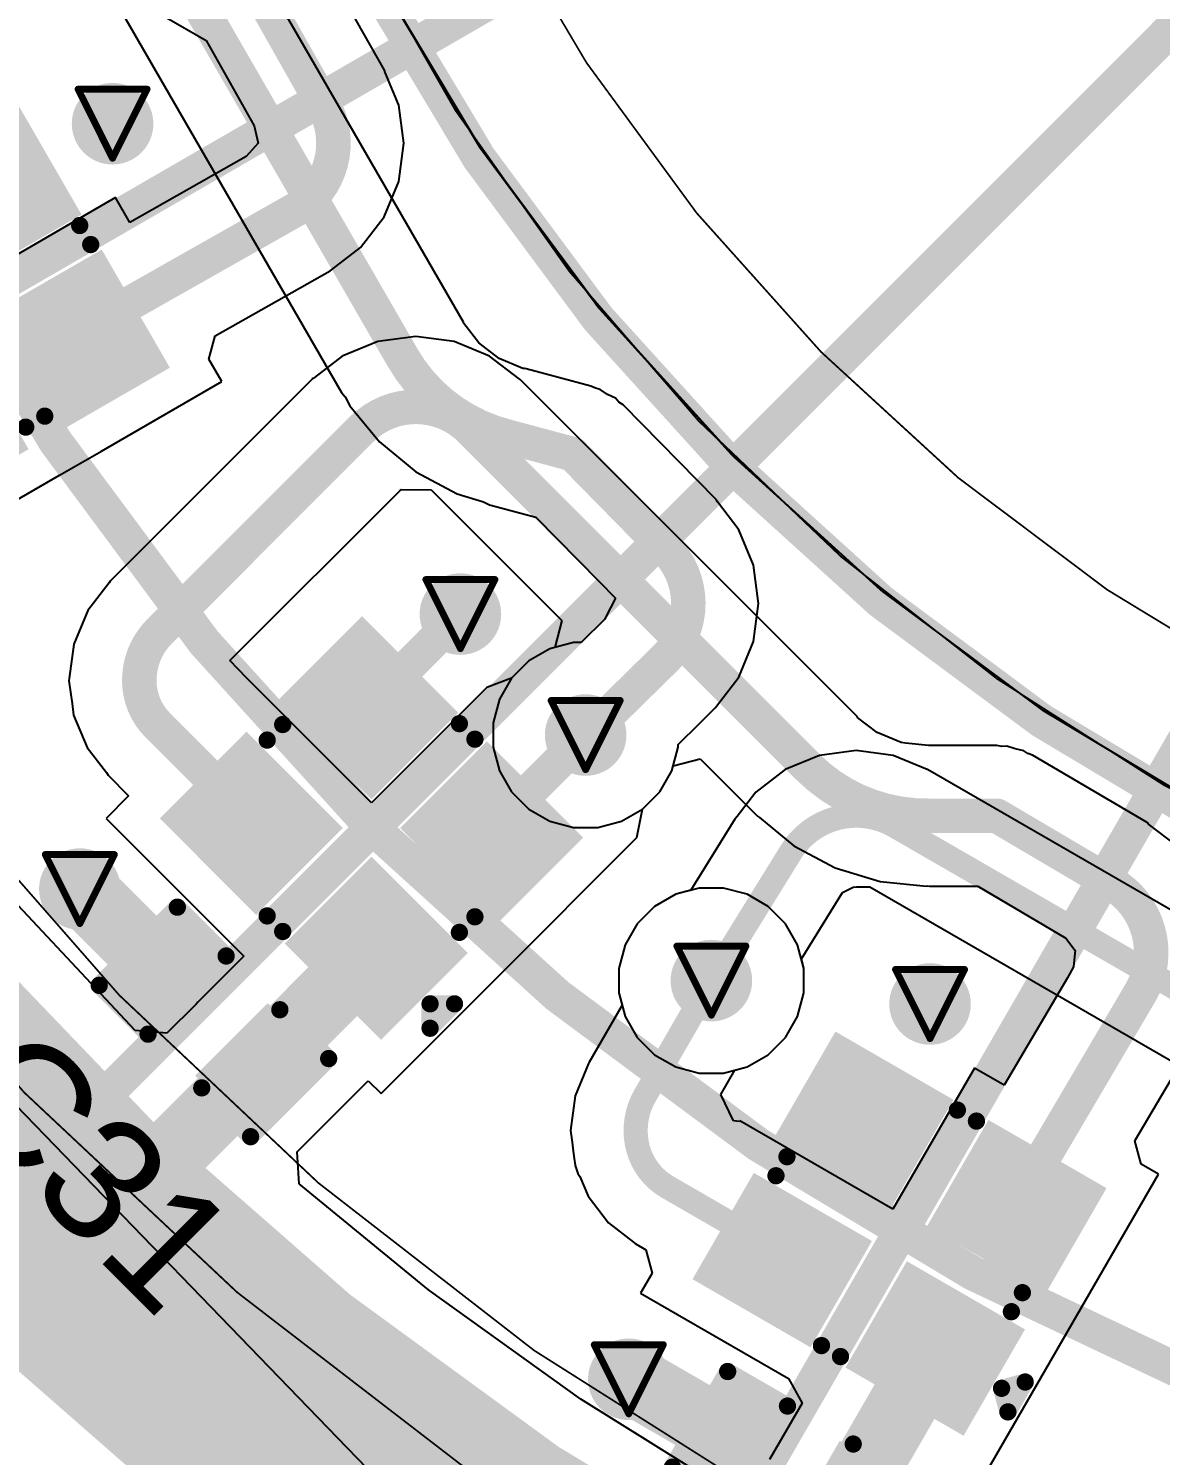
# Model space of a CAD drawing. Header units: inches. Extents: x -18 to 217, y -14 to 159.
# Drawn here: x 20.02 to 28.35, y 1.59 to 12.09 of the extents above; entities that cross this region are included whole.
import ezdxf

# ---------------------------------------------------------------- set-up
doc = ezdxf.new("R2010")
doc.units = ezdxf.units.IN
for name, color, linetype in [('Bottom Layer', 5, 'Continuous'), ('Dimension', 6, 'Continuous'), ('Drill Drawing', 1, 'Continuous'), ('Fabrication', 76, 'Continuous'), ('Mechanical 4', 56, 'Continuous'), ('Top Layer', 1, 'Continuous'), ('Top Overlay', 2, 'Continuous'), ('Top Paste', 8, 'Continuous'), ('Top Solder', 216, 'Continuous'), ('Via Holes', 16, 'Continuous')]:
    doc.layers.add(name, color=color, linetype=linetype)
doc.styles.add('Arial', font='', dxfattribs={"height": 0.2})
doc.styles.get('Arial').set_extended_font_data('Arial')

# ---------------------------------------------------------------- blocks, each defined once
blk = doc.blocks.new('SK6812_EC20_11')
at = {"layer": 'Top Layer'}
for points in [[(-1.04999917, 0.95000191), (-0.24999823, 0.95000191), (-0.24999823, 0.25000077), (-1.04999917, 0.25000077)], [(0.24999823, 0.95000191), (1.04999917, 0.95000191), (1.04999917, 0.25000077), (0.24999823, 0.25000077)], [(-1.04999917, -0.24999823), (-0.24999823, -0.24999823), (-0.24999823, -0.9499993699999999), (-1.04999917, -0.9499993699999999)], [(0.25000077, -0.24999823), (1.05000171, -0.24999823), (1.05000171, -0.9499993699999999), (0.25000077, -0.9499993699999999)]]:
    blk.add_hatch(color=1, dxfattribs=at).paths.add_polyline_path(points)
at = {"layer": 'Top Paste'}
for points in [[(-1.04999917, 0.95000191), (-0.24999823, 0.95000191), (-0.24999823, 0.25000077), (-1.04999917, 0.25000077)], [(0.24999823, 0.95000191), (1.04999917, 0.95000191), (1.04999917, 0.25000077), (0.24999823, 0.25000077)], [(-1.04999917, -0.24999823), (-0.24999823, -0.24999823), (-0.24999823, -0.9499993699999999), (-1.04999917, -0.9499993699999999)], [(0.25000077, -0.24999823), (1.05000171, -0.24999823), (1.05000171, -0.9499993699999999), (0.25000077, -0.9499993699999999)]]:
    blk.add_hatch(color=8, dxfattribs=at).paths.add_polyline_path(points)
at = {"layer": 'Top Solder'}
for points in [[(-1.15159917, 1.05160191), (-0.14839823, 1.05160191), (-0.14839823, 0.14840077), (-1.15159917, 0.14840077)], [(0.14839823, 1.05160191), (1.15159917, 1.05160191), (1.15159917, 0.14840077), (0.14839823, 0.14840077)], [(-1.15159917, -0.14839823), (-0.14839823, -0.14839823), (-0.14839823, -1.05159937), (-1.15159917, -1.05159937)], [(0.14840077, -0.14839823), (1.15160171, -0.14839823), (1.15160171, -1.05159937), (0.14840077, -1.05159937)]]:
    blk.add_hatch(color=216, dxfattribs=at).paths.add_polyline_path(points)
at = {"layer": 'Top Overlay', "const_width": 0.127}
for points in [[(-0.08560054, 1.00000308), (0.0762, 1.00000054)], [(-0.999998, -0.08560054), (-0.999998, 0.0762)], [(0.99999546, -0.08560054), (0.999998, 0.0762)], [(1.2192, -0.6096), (1.3462, -0.4826)], [(1.34620254, -0.7366), (1.3462, -0.4826)], [(1.34620254, -0.7366), (1.2192, -0.6096)], [(-0.08560054, -0.99999546), (0.0762, -0.999998)]]:
    blk.add_lwpolyline(points, dxfattribs=at)
at = {"layer": 'Top Overlay', "const_width": 0.0635}
for points in [[(-0.11735054, 1.00000308, 1), (-0.05385054, 1.00000308, 1)], [(0.04445, 1.00000054, 1), (0.10795, 1.00000054, 1)], [(-1.031748, 0.0762, 1), (-0.968248, 0.0762, 1)], [(0.968248, 0.0762, 1), (1.031748, 0.0762, 1)], [(-1.031748, -0.08560054, 1), (-0.968248, -0.08560054, 1)], [(0.9682454599999999, -0.08560054, 1), (1.03174546, -0.08560054, 1)], [(1.31445, -0.4826, 1), (1.37795, -0.4826, 1)], [(1.31445, -0.4826, 1), (1.37795, -0.4826, 1)], [(1.18745, -0.6096, 1), (1.25095, -0.6096, 1)], [(1.18745, -0.6096, 1), (1.25095, -0.6096, 1)], [(1.31445254, -0.7366, 1), (1.37795254, -0.7366, 1)], [(1.31445254, -0.7366, 1), (1.37795254, -0.7366, 1)], [(-0.11735054, -0.99999546, 1), (-0.05385054, -0.99999546, 1)], [(0.04445, -0.999998, 1), (0.10795, -0.999998, 1)]]:
    blk.add_lwpolyline(points, format="xyb", close=True, dxfattribs=at)
blk = doc.blocks.new('SK6812_EC20_12')
at = {"layer": 'Top Layer'}
for points in [[(-1.04999917, 0.95000191), (-0.24999823, 0.95000191), (-0.24999823, 0.25000077), (-1.04999917, 0.25000077)], [(0.25000077, 0.9500044499999999), (1.05000171, 0.9500044499999999), (1.05000171, 0.25000331), (0.25000077, 0.25000331)], [(-1.04999917, -0.24999823), (-0.24999823, -0.24999823), (-0.24999823, -0.9499993699999999), (-1.04999917, -0.9499993699999999)], [(0.25000077, -0.24999569), (1.05000171, -0.24999569), (1.05000171, -0.94999683), (0.25000077, -0.94999683)]]:
    blk.add_hatch(color=1, dxfattribs=at).paths.add_polyline_path(points)
at = {"layer": 'Top Paste'}
for points in [[(-1.04999917, 0.95000191), (-0.24999823, 0.95000191), (-0.24999823, 0.25000077), (-1.04999917, 0.25000077)], [(0.25000077, 0.9500044499999999), (1.05000171, 0.9500044499999999), (1.05000171, 0.25000331), (0.25000077, 0.25000331)], [(-1.04999917, -0.24999823), (-0.24999823, -0.24999823), (-0.24999823, -0.9499993699999999), (-1.04999917, -0.9499993699999999)], [(0.25000077, -0.24999569), (1.05000171, -0.24999569), (1.05000171, -0.94999683), (0.25000077, -0.94999683)]]:
    blk.add_hatch(color=8, dxfattribs=at).paths.add_polyline_path(points)
at = {"layer": 'Top Solder'}
for points in [[(-1.15159917, 1.05160191), (-0.14839823, 1.05160191), (-0.14839823, 0.14840077), (-1.15159917, 0.14840077)], [(0.14840077, 1.05160445), (1.15160171, 1.05160445), (1.15160171, 0.14840331), (0.14840077, 0.14840331)], [(-1.15159917, -0.14839823), (-0.14839823, -0.14839823), (-0.14839823, -1.05159937), (-1.15159917, -1.05159937)], [(0.14840077, -0.14839569), (1.15160171, -0.14839569), (1.15160171, -1.05159683), (0.14840077, -1.05159683)]]:
    blk.add_hatch(color=216, dxfattribs=at).paths.add_polyline_path(points)
at = {"layer": 'Top Overlay', "const_width": 0.127}
for points in [[(-0.08560308, 0.999998), (0.0762, 1.00000054)], [(-0.999998, -0.08560054), (-0.999998, 0.0762)], [(0.999998, -0.08560054), (0.999998, 0.0762)], [(1.21920254, -0.60959746), (1.34620254, -0.4826)], [(1.34620254, -0.73660254), (1.34620254, -0.4826)], [(1.34620254, -0.73660254), (1.21920254, -0.60959746)], [(-0.08560054, -0.999998), (0.0762, -0.999998)]]:
    blk.add_lwpolyline(points, dxfattribs=at)
at = {"layer": 'Top Overlay', "const_width": 0.0635}
for points in [[(-0.11735308, 0.999998, 1), (-0.05385308, 0.999998, 1)], [(0.04445, 1.00000054, 1), (0.10795, 1.00000054, 1)], [(-1.031748, 0.0762, 1), (-0.968248, 0.0762, 1)], [(0.968248, 0.0762, 1), (1.031748, 0.0762, 1)], [(-1.031748, -0.08560054, 1), (-0.968248, -0.08560054, 1)], [(0.968248, -0.08560054, 1), (1.031748, -0.08560054, 1)], [(1.31445254, -0.4826, 1), (1.37795254, -0.4826, 1)], [(1.31445254, -0.4826, 1), (1.37795254, -0.4826, 1)], [(1.18745254, -0.60959746, 1), (1.25095254, -0.60959746, 1)], [(1.18745254, -0.60959746, 1), (1.25095254, -0.60959746, 1)], [(1.31445254, -0.73660254, 1), (1.37795254, -0.73660254, 1)], [(1.31445254, -0.73660254, 1), (1.37795254, -0.73660254, 1)], [(-0.11735054, -0.999998, 1), (-0.05385054, -0.999998, 1)], [(0.04445, -0.999998, 1), (0.10795, -0.999998, 1)]]:
    blk.add_lwpolyline(points, format="xyb", close=True, dxfattribs=at)
blk = doc.blocks.new('SK6812_EC20_13')
at = {"layer": 'Top Layer'}
for points in [[(-1.04999917, 0.95000191), (-0.24999823, 0.95000191), (-0.24999823, 0.25000077), (-1.04999917, 0.25000077)], [(0.25000077, 0.9499993699999999), (1.05000171, 0.9499993699999999), (1.05000171, 0.24999823), (0.25000077, 0.24999823)], [(-1.04999917, -0.24999823), (-0.24999823, -0.24999823), (-0.24999823, -0.9499993699999999), (-1.04999917, -0.9499993699999999)], [(0.25000077, -0.24999823), (1.05000171, -0.24999823), (1.05000171, -0.9499993699999999), (0.25000077, -0.9499993699999999)]]:
    blk.add_hatch(color=1, dxfattribs=at).paths.add_polyline_path(points)
at = {"layer": 'Top Paste'}
for points in [[(-1.04999917, 0.95000191), (-0.24999823, 0.95000191), (-0.24999823, 0.25000077), (-1.04999917, 0.25000077)], [(0.25000077, 0.9499993699999999), (1.05000171, 0.9499993699999999), (1.05000171, 0.24999823), (0.25000077, 0.24999823)], [(-1.04999917, -0.24999823), (-0.24999823, -0.24999823), (-0.24999823, -0.9499993699999999), (-1.04999917, -0.9499993699999999)], [(0.25000077, -0.24999823), (1.05000171, -0.24999823), (1.05000171, -0.9499993699999999), (0.25000077, -0.9499993699999999)]]:
    blk.add_hatch(color=8, dxfattribs=at).paths.add_polyline_path(points)
at = {"layer": 'Top Solder'}
for points in [[(-1.15159917, 1.05160191), (-0.14839823, 1.05160191), (-0.14839823, 0.14840077), (-1.15159917, 0.14840077)], [(0.14840077, 1.05159937), (1.15160171, 1.05159937), (1.15160171, 0.14839823), (0.14840077, 0.14839823)], [(-1.15159917, -0.14839823), (-0.14839823, -0.14839823), (-0.14839823, -1.05159937), (-1.15159917, -1.05159937)], [(0.14840077, -0.14839823), (1.15160171, -0.14839823), (1.15160171, -1.05159937), (0.14840077, -1.05159937)]]:
    blk.add_hatch(color=216, dxfattribs=at).paths.add_polyline_path(points)
at = {"layer": 'Top Overlay', "const_width": 0.127}
for points in [[(-0.085598, 1.00000054), (0.0762, 1.00000054)], [(-0.999998, -0.08560054), (-0.999998, 0.0762)], [(0.999998, -0.08560054), (0.999998, 0.0762)], [(1.2192, -0.6096), (1.3462, -0.4826)], [(1.3462, -0.7365974599999999), (1.3462, -0.4826)], [(1.2192, -0.6096), (1.3462, -0.7365974599999999)], [(-0.08560054, -0.999998), (0.0762, -0.999998)]]:
    blk.add_lwpolyline(points, dxfattribs=at)
at = {"layer": 'Top Overlay', "const_width": 0.0635}
for points in [[(-0.117348, 1.00000054, 1), (-0.053848, 1.00000054, 1)], [(0.04445, 1.00000054, 1), (0.10795, 1.00000054, 1)], [(-1.031748, 0.0762, 1), (-0.968248, 0.0762, 1)], [(0.968248, 0.0762, 1), (1.031748, 0.0762, 1)], [(-1.031748, -0.08560054, 1), (-0.968248, -0.08560054, 1)], [(0.968248, -0.08560054, 1), (1.031748, -0.08560054, 1)], [(1.31445, -0.4826, 1), (1.37795, -0.4826, 1)], [(1.31445, -0.4826, 1), (1.37795, -0.4826, 1)], [(1.18745, -0.6096, 1), (1.25095, -0.6096, 1)], [(1.18745, -0.6096, 1), (1.25095, -0.6096, 1)], [(1.31445, -0.7365974599999999, 1), (1.37795, -0.7365974599999999, 1)], [(1.31445, -0.7365974599999999, 1), (1.37795, -0.7365974599999999, 1)], [(-0.11735054, -0.999998, 1), (-0.05385054, -0.999998, 1)], [(0.04445, -0.999998, 1), (0.10795, -0.999998, 1)]]:
    blk.add_lwpolyline(points, format="xyb", close=True, dxfattribs=at)
blk = doc.blocks.new('C___0402_24')
at = {"layer": 'Top Layer'}
for points in [[(-0.6985, -0.3175), (-0.6985, 0.3174999999999999), (-0.2413000000000001, 0.3175), (-0.2412999999999999, -0.3174999999999999)], [(0.2413000000000001, -0.3175), (0.2412999999999999, 0.3174999999999999), (0.6985, 0.3175), (0.6985, -0.3174999999999999)]]:
    blk.add_hatch(color=1, dxfattribs=at).paths.add_polyline_path(points)
at = {"layer": 'Top Paste'}
for points in [[(-0.6985, -0.3175), (-0.6985, 0.3174999999999999), (-0.2413000000000001, 0.3175), (-0.2412999999999999, -0.3174999999999999)], [(0.2413000000000001, -0.3175), (0.2412999999999999, 0.3174999999999999), (0.6985, 0.3175), (0.6985, -0.3174999999999999)]]:
    blk.add_hatch(color=8, dxfattribs=at).paths.add_polyline_path(points)
at = {"layer": 'Top Solder'}
for points in [[(-0.7584998799999999, -0.3774998800000001), (-0.7584998799999999, 0.3774998799999999), (-0.1813001200000001, 0.3774998800000001), (-0.1813001199999999, -0.3774998799999999)], [(0.1813001200000001, -0.3774998800000001), (0.1813001199999999, 0.3774998799999999), (0.7584998799999999, 0.3774998800000001), (0.7584998799999999, -0.3774998799999999)]]:
    blk.add_hatch(color=216, dxfattribs=at).paths.add_polyline_path(points)
at = {"layer": 'Top Overlay', "const_width": 0.127}
for points in [[(-0.7874, 0.4064), (-0.2794, 0.4064)], [(-0.7874, -0.4064), (-0.7874, 0.4064)], [(0.2794, 0.4064), (0.7874, 0.4064)], [(0.7874, -0.4064), (0.7874, 0.4064)], [(-0.7874, -0.4064), (-0.2794, -0.4064)], [(0.2794, -0.4064), (0.7874, -0.4064)]]:
    blk.add_lwpolyline(points, dxfattribs=at)
at = {"layer": 'Top Overlay', "const_width": 0.0635}
for points in [[(-0.8191499999999999, 0.4064, 1), (-0.7556499999999999, 0.4064, 1)], [(-0.8191499999999999, 0.4064, 1), (-0.7556499999999999, 0.4064, 1)], [(-0.31115, 0.4064, 1), (-0.24765, 0.4064, 1)], [(0.24765, 0.4064, 1), (0.31115, 0.4064, 1)], [(0.7556499999999999, 0.4064, 1), (0.8191499999999999, 0.4064, 1)], [(0.7556499999999999, 0.4064, 1), (0.8191499999999999, 0.4064, 1)], [(-0.8191499999999999, -0.4064, 1), (-0.7556499999999999, -0.4064, 1)], [(-0.8191499999999999, -0.4064, 1), (-0.7556499999999999, -0.4064, 1)], [(-0.31115, -0.4064, 1), (-0.24765, -0.4064, 1)], [(0.24765, -0.4064, 1), (0.31115, -0.4064, 1)], [(0.7556499999999999, -0.4064, 1), (0.8191499999999999, -0.4064, 1)], [(0.7556499999999999, -0.4064, 1), (0.8191499999999999, -0.4064, 1)]]:
    blk.add_lwpolyline(points, format="xyb", close=True, dxfattribs=at)
blk = doc.blocks.new('C___0402_25')
at = {"layer": 'Top Layer'}
for points in [[(-0.6985, -0.3175), (-0.6985, 0.3174999999999999), (-0.2413000000000001, 0.3175), (-0.2412999999999999, -0.3174999999999999)], [(0.2413000000000001, -0.3175), (0.2412999999999999, 0.3174999999999999), (0.6985, 0.3175), (0.6985, -0.3174999999999999)]]:
    blk.add_hatch(color=1, dxfattribs=at).paths.add_polyline_path(points)
at = {"layer": 'Top Paste'}
for points in [[(-0.6985, -0.3175), (-0.6985, 0.3174999999999999), (-0.2413000000000001, 0.3175), (-0.2412999999999999, -0.3174999999999999)], [(0.2413000000000001, -0.3175), (0.2412999999999999, 0.3174999999999999), (0.6985, 0.3175), (0.6985, -0.3174999999999999)]]:
    blk.add_hatch(color=8, dxfattribs=at).paths.add_polyline_path(points)
at = {"layer": 'Top Solder'}
for points in [[(-0.7584998799999999, -0.3774998800000001), (-0.7584998799999999, 0.3774998799999999), (-0.1813001200000001, 0.3774998800000001), (-0.1813001199999999, -0.3774998799999999)], [(0.1813001200000001, -0.3774998800000001), (0.1813001199999999, 0.3774998799999999), (0.7584998799999999, 0.3774998800000001), (0.7584998799999999, -0.3774998799999999)]]:
    blk.add_hatch(color=216, dxfattribs=at).paths.add_polyline_path(points)
at = {"layer": 'Top Overlay', "const_width": 0.127}
for points in [[(-0.7874, 0.4064), (-0.2794, 0.4064)], [(-0.7874, -0.4064), (-0.7874, 0.4064)], [(0.2794, 0.4064), (0.7874, 0.4064)], [(0.7874, -0.4064), (0.7874, 0.4064)], [(-0.7874, -0.4064), (-0.2794, -0.4064)], [(0.2794, -0.4064), (0.7874, -0.4064)]]:
    blk.add_lwpolyline(points, dxfattribs=at)
at = {"layer": 'Top Overlay', "const_width": 0.0635}
for points in [[(-0.8191499999999999, 0.4064, 1), (-0.7556499999999999, 0.4064, 1)], [(-0.8191499999999999, 0.4064, 1), (-0.7556499999999999, 0.4064, 1)], [(-0.31115, 0.4064, 1), (-0.24765, 0.4064, 1)], [(0.24765, 0.4064, 1), (0.31115, 0.4064, 1)], [(0.7556499999999999, 0.4064, 1), (0.8191499999999999, 0.4064, 1)], [(0.7556499999999999, 0.4064, 1), (0.8191499999999999, 0.4064, 1)], [(-0.8191499999999999, -0.4064, 1), (-0.7556499999999999, -0.4064, 1)], [(-0.8191499999999999, -0.4064, 1), (-0.7556499999999999, -0.4064, 1)], [(-0.31115, -0.4064, 1), (-0.24765, -0.4064, 1)], [(0.24765, -0.4064, 1), (0.31115, -0.4064, 1)], [(0.7556499999999999, -0.4064, 1), (0.8191499999999999, -0.4064, 1)], [(0.7556499999999999, -0.4064, 1), (0.8191499999999999, -0.4064, 1)]]:
    blk.add_lwpolyline(points, format="xyb", close=True, dxfattribs=at)

msp = doc.modelspace()

# ---------------------------------------------------------------- hatches: boundary and pattern name
at = {"layer": 'Bottom Layer'}
h = msp.add_hatch(color=5, dxfattribs=at)
edge = h.paths.add_edge_path()
edge.add_arc((20.641437, 11.38600466), 0.2999994, 0, 360)
h = msp.add_hatch(color=5, dxfattribs=at)
edge = h.paths.add_edge_path()
edge.add_arc((23.20058606, 7.779512), 0.2999994, 0, 360)
h = msp.add_hatch(color=5, dxfattribs=at)
edge = h.paths.add_edge_path()
edge.add_arc((24.12197868, 6.889704279999999), 0.2999994, 0, 360)
h = msp.add_hatch(color=5, dxfattribs=at)
edge = h.paths.add_edge_path()
edge.add_arc((20.40043672, 5.75691), 0.2999994, 0, 360)
h = msp.add_hatch(color=5, dxfattribs=at)
edge = h.paths.add_edge_path()
edge.add_arc((25.04712288, 5.08360426), 0.2999994, 0, 360)
h = msp.add_hatch(color=5, dxfattribs=at)
edge = h.paths.add_edge_path()
edge.add_arc((26.65577092, 4.911628479999999), 0.2999994, 0, 360)
h = msp.add_hatch(color=5, dxfattribs=at)
edge = h.paths.add_edge_path()
edge.add_arc((24.43929326, 2.15140032), 0.2999994, 0, 360)
at = {"layer": 'Top Layer'}
h = msp.add_hatch(color=1, dxfattribs=at)
edge = h.paths.add_edge_path()
edge.add_arc((20.641437, 11.38600466), 0.2999994, 0, 360)
h = msp.add_hatch(color=1, dxfattribs=at)
edge = h.paths.add_edge_path()
edge.add_arc((23.20058606, 7.779512), 0.2999994, 0, 360)
h = msp.add_hatch(color=1, dxfattribs=at)
edge = h.paths.add_edge_path()
edge.add_arc((24.12197868, 6.889704279999999), 0.2999994, 0, 360)
h = msp.add_hatch(color=1, dxfattribs=at)
edge = h.paths.add_edge_path()
edge.add_arc((20.40043672, 5.75691), 0.2999994, 0, 360)
h = msp.add_hatch(color=1, dxfattribs=at)
edge = h.paths.add_edge_path()
edge.add_arc((25.04712288, 5.08360426), 0.2999994, 0, 360)
h = msp.add_hatch(color=1, dxfattribs=at)
edge = h.paths.add_edge_path()
edge.add_arc((26.65577092, 4.911628479999999), 0.2999994, 0, 360)
h = msp.add_hatch(color=1, dxfattribs=at)
edge = h.paths.add_edge_path()
edge.add_arc((24.43929326, 2.15140032), 0.2999994, 0, 360)
at = {"layer": 'Via Holes'}
h = msp.add_hatch(color=7, dxfattribs=at)
edge = h.paths.add_edge_path()
edge.add_arc((20.641437, 11.38600466), 0.1499997, 0, 360)
h = msp.add_hatch(color=7, dxfattribs=at)
edge = h.paths.add_edge_path()
edge.add_arc((23.20058606, 7.779512), 0.1499997, 0, 360)
h = msp.add_hatch(color=7, dxfattribs=at)
edge = h.paths.add_edge_path()
edge.add_arc((24.12197868, 6.889704279999999), 0.1499997, 0, 360)
h = msp.add_hatch(color=7, dxfattribs=at)
edge = h.paths.add_edge_path()
edge.add_arc((20.40043672, 5.75691), 0.1499997, 0, 360)
h = msp.add_hatch(color=7, dxfattribs=at)
edge = h.paths.add_edge_path()
edge.add_arc((25.04712288, 5.08360426), 0.1499997, 0, 360)
h = msp.add_hatch(color=7, dxfattribs=at)
edge = h.paths.add_edge_path()
edge.add_arc((26.65577092, 4.911628479999999), 0.1499997, 0, 360)
h = msp.add_hatch(color=7, dxfattribs=at)
edge = h.paths.add_edge_path()
edge.add_arc((24.43929326, 2.15140032), 0.1499997, 0, 360)

# ---------------------------------------------------------------- linework, layer by layer
at = {"layer": 'Bottom Layer'}
for p, q in [((23.22296854, 9.92630984), (21.47025678, 12.96209244)), ((20.6292958, 12.3468765), (22.3258507, 9.408358119999999)), ((23.22640008, 9.91620064), (23.22296854, 9.92630984)), ((23.3352848, 9.77429846), (23.22640008, 9.91620064)), ((23.48556136, 9.658987539999998), (23.3352848, 9.77429846)), ((23.66055974, 9.58650102), (23.48556136, 9.658987539999998)), ((23.67247742, 9.58493384), (23.66055974, 9.58650102)), ((23.68319368, 9.58423026), (23.67247742, 9.58493384)), ((24.1612293, 9.4561406), (23.68319368, 9.58423026)), ((24.1940207, 9.43997096), (24.1612293, 9.4561406)), ((22.3258507, 9.408358119999999), (22.35200762, 9.3785309)), ((22.35200762, 9.3785309), (22.38784448, 9.3114876)), ((24.22981692, 9.432503359999998), (24.1940207, 9.43997096)), ((24.28384526, 9.39567336), (24.22981692, 9.432503359999998)), ((24.3424837, 9.366755459999998), (24.28384526, 9.39567336)), ((24.36659084, 9.33926758), (24.3424837, 9.366755459999998)), ((22.38784448, 9.3114876), (22.6062921, 9.04530576)), ((24.39680414, 9.31867072), (24.36659084, 9.33926758)), ((25.08114364, 8.6215093), (24.39680414, 9.31867072)), ((22.6062921, 9.04530576), (22.87247394, 8.826858139999999)), ((22.87247394, 8.826858139999999), (23.17615634, 8.66453436)), ((23.17615634, 8.66453436), (23.3706543, 8.6055327)), ((25.09115632, 8.60622104), (25.08114364, 8.6215093)), ((25.24919766, 8.400260059999999), (25.09115632, 8.60622104)), ((23.3706543, 8.6055327), (23.41507636, 8.58362774)), ((23.41507636, 8.58362774), (23.75656666, 8.492124239999999)), ((23.75656666, 8.492124239999999), (24.22036304, 8.01964106)), ((25.35759216, 8.138568939999999), (25.24919766, 8.400260059999999)), ((25.3945644, 7.85773892), (25.35759216, 8.138568939999999)), ((24.22036304, 8.01964106), (24.34188172, 7.895844)), ((24.34188172, 7.895844), (24.26909802, 7.7536421)), ((25.35759216, 7.576908899999999), (25.3945644, 7.85773892)), ((24.263096, 7.742636279999999), (24.08814334, 7.57070368)), ((24.26909802, 7.7536421), (24.263096, 7.742636279999999)), ((24.0323243, 7.57070368), (23.8591217, 7.524295339999999)), ((24.08814334, 7.57070368), (24.0323243, 7.57070368)), ((25.24919766, 7.315217779999999), (25.35759216, 7.576908899999999)), ((23.8591217, 7.524295339999999), (23.70383372, 7.434640959999999)), ((23.70383372, 7.434640959999999), (23.577042, 7.307849239999999)), ((23.577042, 7.307849239999999), (23.48738762, 7.152561259999999)), ((25.08544132, 7.101812059999999), (25.24919766, 7.315217779999999)), ((23.48738762, 7.152561259999999), (23.44097928, 6.97935866)), ((24.95936334, 6.974486939999999), (25.07840044, 7.091459019999999)), ((25.07840044, 7.091459019999999), (25.08000572, 7.09340466)), ((25.08000572, 7.09340466), (25.08170498, 7.09453496)), ((25.08170498, 7.09453496), (25.08497904, 7.0994397)), ((25.08428562, 7.100115339999999), (25.08544132, 7.101812059999999)), ((25.08497904, 7.0994397), (25.08428562, 7.100115339999999)), ((23.44097928, 6.97935866), (23.44097928, 6.8000499)), ((24.80297808, 6.820799159999999), (24.95936334, 6.974486939999999)), ((23.44097928, 6.8000499), (23.48738762, 6.6268473)), ((24.75656974, 6.6268473), (24.80297808, 6.8000499)), ((24.80297808, 6.8000499), (24.80297808, 6.820799159999999)), ((25.84276518, 6.74011098), (25.5906016, 6.635661099999999)), ((26.11336916, 6.775737019999999), (25.84276518, 6.74011098)), ((26.38397313999999, 6.74011098), (26.11336916, 6.775737019999999)), ((26.6346305, 6.636285939999999), (26.38397313999999, 6.74011098)), ((23.48738762, 6.6268473), (23.577042, 6.47155932)), ((24.66691536, 6.47155932), (24.75656974, 6.6268473)), ((25.5906016, 6.635661099999999), (25.37406152, 6.469507)), ((26.63696222, 6.63549346), (26.6346305, 6.636285939999999)), ((29.67273212, 4.88278424), (26.63696222, 6.63549346)), ((23.577042, 6.47155932), (23.70383372, 6.344767599999999)), ((24.54012364, 6.344767599999999), (24.66691536, 6.47155932)), ((25.37406152, 6.469507), (25.23705138, 6.29095008)), ((23.70383372, 6.344767599999999), (23.8591217, 6.255113219999999)), ((24.38483566, 6.255113219999999), (24.54012364, 6.344767599999999)), ((23.8591217, 6.255113219999999), (24.0323243, 6.208704879999999)), ((24.0323243, 6.208704879999999), (24.21163306, 6.208704879999999)), ((24.21163306, 6.208704879999999), (24.38483566, 6.255113219999999)), ((25.2185043, 6.27105934), (24.8947051, 5.747786319999999)), ((25.23705138, 6.29095008), (25.2185043, 6.27105934)), ((26.09102986, 5.77167502), (26.11362062, 5.77356478)), ((26.11362062, 5.77356478), (26.21327498, 5.77366638)), ((26.21327498, 5.77366638), (29.19362715999999, 4.052951)), ((24.7842659, 5.71819532), (24.62897792, 5.62854094)), ((24.8947051, 5.747786319999999), (24.7842659, 5.71819532)), ((25.70935421999999, 5.24329914), (26.01119004, 5.73107312)), ((26.01119004, 5.73107312), (26.09102986, 5.77167502)), ((24.62897792, 5.62854094), (24.5021862, 5.50174922)), ((24.5021862, 5.50174922), (24.41253182, 5.34646124)), ((24.41253182, 5.34646124), (24.36612348, 5.17325864)), ((24.36612348, 5.17325864), (24.36612348, 4.99394988)), ((25.72812228, 5.17325864), (25.70935421999999, 5.24329914)), ((25.72812228, 4.99394988), (25.72812228, 5.17325864)), ((24.36612348, 4.99394988), (24.41253182, 4.82074728)), ((25.68171394, 4.82074728), (25.72812228, 4.99394988)), ((24.41253182, 4.82074728), (24.5021862, 4.665459299999999)), ((25.59205956, 4.665459299999999), (25.68171394, 4.82074728)), ((24.5021862, 4.665459299999999), (24.62897792, 4.53866758)), ((25.46526784, 4.53866758), (25.59205956, 4.665459299999999)), ((24.62897792, 4.53866758), (24.7842659, 4.4490132)), ((25.30997986, 4.4490132), (25.46526784, 4.53866758)), ((24.7842659, 4.4490132), (24.9574685, 4.40260486)), ((25.13677726, 4.40260486), (25.30997986, 4.4490132)), ((24.9574685, 4.40260486), (25.13677726, 4.40260486))]:
    msp.add_line(p, q, dxfattribs=at)
for points, const_width in [([(21.02169786, 12.70311658), (22.77440962, 9.667333979999999)], 0.254), ([(23.54913502, 9.083929), (24.02717318, 8.9558368)], 0.254), ([(24.02717318, 8.9558368), (24.71151522, 8.25867538)], 0.254), ([(24.12795022, 6.88362352), (24.71535062, 7.46088424)], 0.254), ([(26.39740974, 6.22057684), (29.43317964, 4.46786762)], 0.1778), ([(25.04712288, 5.08360426), (25.62591522, 6.01895164)], 0.1778)]:
    msp.add_lwpolyline(points, dxfattribs=dict(at, const_width=const_width))
for points, const_width in [([(22.71090962, 9.667333979999999, 1), (22.83790962, 9.667333979999999, 1)], 0.127), ([(22.71090962, 9.66733144, 1), (22.83790962, 9.66733144, 1)], 0.127), ([(23.48563502, 9.083929, 1), (23.61263502, 9.083929, 1)], 0.127), ([(23.48563502, 9.083926459999999, 1), (23.61263502, 9.083926459999999, 1)], 0.127), ([(23.96367318, 8.9558368, 1), (24.09067318, 8.9558368, 1)], 0.127), ([(23.96367318, 8.9558368, 1), (24.09067318, 8.9558368, 1)], 0.127), ([(24.64801522, 8.25867538, 1), (24.77501522, 8.25867538, 1)], 0.127), ([(24.64801522, 8.25867538, 1), (24.77501522, 8.25867538, 1)], 0.127), ([(24.65185062, 7.46088424, 1), (24.77885062, 7.46088424, 1)], 0.127), ([(24.65195222, 7.460787719999999, 1), (24.77895222, 7.460787719999999, 1)], 0.127), ([(24.06445022, 6.88362352, 1), (24.19145022, 6.88362352, 1)], 0.127), ([(26.35295466, 6.22056922, 1), (26.44185466, 6.22056922, 1)], 0.0889), ([(26.35295974, 6.22057684, 1), (26.44185974, 6.22057684, 1)], 0.0889), ([(25.58134838, 6.01901514, 1), (25.67024838, 6.01901514, 1)], 0.0889), ([(25.58146522, 6.01895164, 1), (25.67036522, 6.01895164, 1)], 0.0889), ([(25.00267288, 5.08360426, 1), (25.09157288, 5.08360426, 1)], 0.0889)]:
    msp.add_lwpolyline(points, format="xyb", close=True, dxfattribs=dict(at, const_width=const_width))
for points, const_width in [([(23.54913502, 9.083926459999999, -0.2036222772454965), (22.77440962, 9.66733144)], 0.254), ([(24.71151522, 8.25867538, -0.4105589686091917), (24.71545222, 7.460787719999999)], 0.254), ([(25.62579838, 6.01901514, -0.4113535420624391), (26.39740466, 6.22056922)], 0.1778)]:
    msp.add_lwpolyline(points, format="xyb", dxfattribs=dict(at, const_width=const_width))
at = {"layer": 'Dimension', "const_width": 0.254}
for points in [[(58.31000022, 19.46699942, 1), (13.30999878, 19.46699942, 1)], [(54.56033537999999, 19.46692576, 1), (17.06033418, 19.46692576, 1)]]:
    msp.add_lwpolyline(points, format="xyb", close=True, dxfattribs=at)
for points in [[(22.33316336, -3.87619494), (47.83317586, 40.2910929)], [(16.6536624, 0.30733746), (52.71610741999999, 36.36978248)], [(11.51100568, 5.39999936), (60.30564265999999, 33.60929524)]]:
    msp.add_lwpolyline(points, dxfattribs=at)
at = {"layer": 'Drill Drawing', "const_width": 0.0508}
for points in [[(20.387437, 11.64000466), (20.895437, 11.64000466)], [(20.387437, 11.64000466), (20.641437, 11.13200466)], [(20.641437, 11.13200466), (20.895437, 11.64000466)], [(22.94658606, 8.033512), (23.45458606, 8.033512)], [(22.94658606, 8.033512), (23.20058606, 7.525511999999999)], [(23.20058606, 7.525511999999999), (23.45458606, 8.033512)], [(23.86797868, 7.14370428), (24.37597868, 7.14370428)], [(23.86797868, 7.14370428), (24.12197868, 6.63570428)], [(24.12197868, 6.63570428), (24.37597868, 7.14370428)], [(20.14643672, 6.01091), (20.65443672, 6.01091)], [(20.14643672, 6.01091), (20.40043672, 5.50291)], [(20.40043672, 5.50291), (20.65443672, 6.01091)], [(24.79312288, 5.337604259999999), (25.30112288, 5.337604259999999)], [(24.79312288, 5.337604259999999), (25.04712288, 4.82960426)], [(25.04712288, 4.82960426), (25.30112288, 5.337604259999999)], [(26.40177092, 5.16562848), (26.90977092, 5.16562848)], [(26.40177092, 5.16562848), (26.65577092, 4.65762848)], [(26.65577092, 4.65762848), (26.90977092, 5.16562848)], [(24.18529326, 2.40540032), (24.69329326, 2.40540032)], [(24.18529326, 2.40540032), (24.43929326, 1.89740032)], [(24.43929326, 1.89740032), (24.69329326, 2.40540032)]]:
    msp.add_lwpolyline(points, dxfattribs=at)
at = {"layer": 'Drill Drawing', "const_width": 0.0254}
for points in [[(20.374737, 11.64000466, 1), (20.400137, 11.64000466, 1)], [(20.374737, 11.64000466, 1), (20.400137, 11.64000466, 1)], [(20.882737, 11.64000466, 1), (20.908137, 11.64000466, 1)], [(20.882737, 11.64000466, 1), (20.908137, 11.64000466, 1)], [(20.628737, 11.13200466, 1), (20.654137, 11.13200466, 1)], [(20.628737, 11.13200466, 1), (20.654137, 11.13200466, 1)], [(22.93388606, 8.033512, 1), (22.95928606, 8.033512, 1)], [(22.93388606, 8.033512, 1), (22.95928606, 8.033512, 1)], [(23.44188606, 8.033512, 1), (23.46728606, 8.033512, 1)], [(23.44188606, 8.033512, 1), (23.46728606, 8.033512, 1)], [(23.18788606, 7.525511999999999, 1), (23.21328606, 7.525511999999999, 1)], [(23.18788606, 7.525511999999999, 1), (23.21328606, 7.525511999999999, 1)], [(23.85527868, 7.14370428, 1), (23.88067868, 7.14370428, 1)], [(23.85527868, 7.14370428, 1), (23.88067868, 7.14370428, 1)], [(24.36327868, 7.14370428, 1), (24.38867868, 7.14370428, 1)], [(24.36327868, 7.14370428, 1), (24.38867868, 7.14370428, 1)], [(24.10927868, 6.63570428, 1), (24.13467868, 6.63570428, 1)], [(24.10927868, 6.63570428, 1), (24.13467868, 6.63570428, 1)], [(20.13373672, 6.01091, 1), (20.15913672, 6.01091, 1)], [(20.13373672, 6.01091, 1), (20.15913672, 6.01091, 1)], [(20.64173672, 6.01091, 1), (20.66713672, 6.01091, 1)], [(20.64173672, 6.01091, 1), (20.66713672, 6.01091, 1)], [(20.38773672, 5.50291, 1), (20.41313672, 5.50291, 1)], [(20.38773672, 5.50291, 1), (20.41313672, 5.50291, 1)], [(24.78042288, 5.337604259999999, 1), (24.80582288, 5.337604259999999, 1)], [(24.78042288, 5.337604259999999, 1), (24.80582288, 5.337604259999999, 1)], [(25.28842288, 5.337604259999999, 1), (25.31382288, 5.337604259999999, 1)], [(25.28842288, 5.337604259999999, 1), (25.31382288, 5.337604259999999, 1)], [(26.38907092, 5.16562848, 1), (26.41447092, 5.16562848, 1)], [(26.38907092, 5.16562848, 1), (26.41447092, 5.16562848, 1)], [(26.89707092, 5.16562848, 1), (26.92247092, 5.16562848, 1)], [(26.89707092, 5.16562848, 1), (26.92247092, 5.16562848, 1)], [(25.03442288, 4.82960426, 1), (25.05982288, 4.82960426, 1)], [(25.03442288, 4.82960426, 1), (25.05982288, 4.82960426, 1)], [(26.64307092, 4.65762848, 1), (26.66847092, 4.65762848, 1)], [(26.64307092, 4.65762848, 1), (26.66847092, 4.65762848, 1)], [(24.17259326, 2.40540032, 1), (24.19799326, 2.40540032, 1)], [(24.17259326, 2.40540032, 1), (24.19799326, 2.40540032, 1)], [(24.68059326, 2.40540032, 1), (24.70599326, 2.40540032, 1)], [(24.68059326, 2.40540032, 1), (24.70599326, 2.40540032, 1)], [(24.42659326, 1.89740032, 1), (24.45199326, 1.89740032, 1)], [(24.42659326, 1.89740032, 1), (24.45199326, 1.89740032, 1)]]:
    msp.add_lwpolyline(points, format="xyb", close=True, dxfattribs=at)
at = {"layer": 'Fabrication', "const_width": 0.0127}
for points in [[(53.19354867999999, 31.33267292, -1.167099627659095), (15.6750893, 13.58702642)], [(53.19354867999999, 31.33267292, -1.167099627659095), (15.6750893, 13.58702642)], [(53.19354867999999, 31.33267292, -1.167099627659095), (15.6750893, 13.58702642)], [(53.19354867999999, 31.33267292, -1.167099627659095), (15.6750893, 13.58702642)], [(54.51114574, 31.13829434, -1.205705075990638), (14.17744688, 15.54997652)], [(54.51114574, 31.13829434, -1.205705075990638), (14.17744688, 15.54997652)], [(46.06760662, 30.49484122, -1.25098555056393), (21.84603454, 14.07376662)], [(46.06760662, 30.49484122, -1.25098555056393), (21.84603454, 14.07376662)], [(46.06760662, 30.49484122, -1.25098555056393), (21.84603454, 14.07376662)], [(46.06760662, 30.49484122, -1.25098555056393), (21.84603454, 14.07376662)], [(44.83044628, 30.25690164, -1.342702750343207), (22.3943037, 15.54997652)]]:
    msp.add_lwpolyline(points, format="xyb", dxfattribs=at)
at = {"layer": 'Mechanical 4', "const_width": 0.0127}
for points in [[(50.81100582, 19.54995328, 1), (20.81100486, 19.54995328, 1)], [(50.81100582, 19.54995328, 1), (20.81100486, 19.54995328, 1)], [(50.81100582, 19.54995328, 1), (20.81100486, 19.54995328, 1)], [(50.81100582, 19.54995328, 1), (20.81100486, 19.54995328, 1)], [(50.8248031, 19.53848518, 1), (20.82480214, 19.53848518, 1)], [(50.8248031, 19.53848518, 1), (20.82480214, 19.53848518, 1)], [(50.8248031, 19.53848518, 1), (20.82480214, 19.53848518, 1)], [(50.8248031, 19.53848518, 1), (20.82480214, 19.53848518, 1)]]:
    msp.add_lwpolyline(points, format="xyb", close=True, dxfattribs=at)
at = {"layer": 'Top Layer'}
for p, q in [((22.64180638, 11.7809899), (22.16121552, 12.63151906)), ((21.0227037, 12.1756043), (21.3288753, 11.99883554)), ((21.3288753, 11.99883554), (21.68352026, 11.37120154)), ((22.64751884, 11.76363662), (22.64180638, 11.7809899)), ((22.7468684, 11.52378442), (22.64751884, 11.76363662)), ((22.78384064, 11.2429544), (22.7468684, 11.52378442)), ((21.68352026, 11.37120154), (21.71361164, 11.2423575)), ((21.71361164, 11.2423575), (21.6243662, 11.14390202)), ((22.7468684, 10.96212438), (22.78384064, 11.2429544)), ((21.6243662, 11.14390202), (20.76900596, 10.65994058)), ((22.6384739, 10.70043326), (22.7468684, 10.96212438)), ((20.66372804, 10.84228464), (19.6244972, 10.24228584)), ((20.76900596, 10.65994058), (20.66372804, 10.84228464)), ((22.46604092, 10.47571438), (22.6384739, 10.70043326)), ((22.25264282, 10.31197074), (22.46604092, 10.47571438)), ((21.39687872, 9.824971459999999), (22.24314322, 10.30378686)), ((22.24314322, 10.30378686), (22.25264282, 10.31197074)), ((21.35011478, 9.65343002), (21.39687872, 9.824971459999999)), ((22.5929317, 9.78445592), (22.33149966, 9.67616556)), ((22.87348232, 9.821390059999999), (22.5929317, 9.78445592)), ((23.15403294, 9.78445592), (22.87348232, 9.821390059999999)), ((23.41546498, 9.67616556), (23.15403294, 9.78445592)), ((22.33149966, 9.67616556), (22.12809646, 9.52008764)), ((23.63378814, 9.50863986), (23.41546498, 9.67616556)), ((21.44472724, 9.4895543), (21.35011478, 9.65343002)), ((20.55947628, 8.978455499999999), (21.44472724, 9.4895543)), ((22.11065428, 9.50828172), (21.98966138, 9.38728628)), ((22.11102258, 9.508845599999999), (22.11065428, 9.50828172)), ((22.11592732, 9.51211966), (22.11102258, 9.508845599999999)), ((22.11602384, 9.5120206), (22.11592732, 9.51211966)), ((22.12809646, 9.52008764), (22.11602384, 9.5120206)), ((23.64100174, 9.50381894), (23.63378814, 9.50863986)), ((26.11969884, 7.025119299999999), (23.64100174, 9.50381894)), ((21.98966138, 9.38728628), (20.62423866, 8.02184832)), ((20.4054964, 8.88955042), (20.55947628, 8.978455499999999)), ((15.42599912, 8.817800499999999), (23.93499912, 0.0294005)), ((20.25151398, 8.80065296), (20.4054964, 8.88955042)), ((19.13936736, 8.158553659999999), (20.25151398, 8.80065296)), ((21.50514114, 7.43776262), (22.75647976, 8.68911648)), ((22.75647976, 8.68911648), (22.76725952, 8.69494578)), ((22.76725952, 8.69494578), (22.98590018, 8.69392978)), ((22.98590018, 8.69392978), (23.94772198, 7.732107979999999)), ((20.61551884, 8.00950138), (20.45877798, 7.805234579999999)), ((20.6227553, 8.020359879999999), (20.61551884, 8.00950138)), ((20.6237967, 8.02140382), (20.6227553, 8.020359879999999)), ((20.62405832, 8.021579079999999), (20.6237967, 8.02140382)), ((20.62423866, 8.02184832), (20.62405832, 8.021579079999999)), ((20.45877798, 7.805234579999999), (20.35609594, 7.557340739999999)), ((23.94772198, 7.732107979999999), (23.89458264, 7.53379748)), ((20.35609594, 7.557340739999999), (20.32300482, 7.305977259999999)), ((23.8591217, 7.524295339999999), (23.70383372, 7.434640959999999)), ((23.89458264, 7.53379748), (23.8591217, 7.524295339999999)), ((21.62710178, 7.31047814), (21.50514114, 7.43776262)), ((23.70383372, 7.434640959999999), (23.5776389, 7.308446139999999)), ((20.32300482, 7.305977259999999), (20.31991618, 7.29045278)), ((20.31991618, 7.29045278), (20.32008636, 7.28957648)), ((20.32008636, 7.28957648), (20.34379472, 7.12159358)), ((22.54633794, 6.39123944), (21.62710178, 7.31047814)), ((23.57702168, 7.307841619999999), (23.39486558, 7.23976962)), ((23.5776389, 7.308446139999999), (23.57702168, 7.307841619999999)), ((23.39486812, 7.23976962), (22.54633794, 6.39123944)), ((23.39486558, 7.23976962), (23.39486812, 7.23976962)), ((20.34379472, 7.12159358), (20.3549885, 7.03656454)), ((20.3549885, 7.03656454), (20.45333476, 6.799138039999999)), ((26.11970646, 7.025114219999999), (26.11969884, 7.025119299999999)), ((26.12563228, 7.016241999999999), (26.11970646, 7.025114219999999)), ((26.267537, 6.90735474), (26.12563228, 7.016241999999999)), ((26.44253792, 6.834868219999999), (26.267537, 6.90735474)), ((26.47492292, 6.830603559999999), (26.44253792, 6.834868219999999)), ((26.64343921999999, 6.811952339999999), (26.47492292, 6.830603559999999)), ((20.45333476, 6.799138039999999), (20.59601418, 6.6131948)), ((26.65278388, 6.81380908), (26.64343921999999, 6.811952339999999)), ((26.65279658, 6.81380654), (26.65278388, 6.81380908)), ((26.81968982, 6.813803999999999), (26.65279658, 6.81380654)), ((27.1476851, 6.813803999999999), (26.81968982, 6.813803999999999)), ((27.18354482, 6.806671679999999), (27.1476851, 6.813803999999999)), ((27.22005224, 6.808724), (27.18354482, 6.806671679999999)), ((27.28176916, 6.787134), (27.22005224, 6.808724)), ((27.34589653999999, 6.77437812), (27.28176916, 6.787134)), ((27.3762978, 6.754063199999999), (27.34589653999999, 6.77437812)), ((27.41081132, 6.74199058), (27.3762978, 6.754063199999999)), ((28.2522803, 6.24570506), (27.41081132, 6.74199058)), ((20.59601418, 6.6131948), (20.6087726, 6.59410162)), ((24.66691536, 6.47155932), (24.75656974, 6.6268473)), ((24.75656974, 6.6268473), (24.76607188, 6.66230824)), ((24.76607188, 6.66230824), (24.96438238, 6.71544504)), ((24.96438238, 6.71544504), (25.38721364, 6.29261378)), ((20.6087726, 6.59410162), (20.75974766, 6.44312656)), ((20.75974766, 6.44312656), (20.59330908, 6.276687979999999)), ((24.54012618, 6.34477014), (24.66691536, 6.47155932)), ((24.4993668, 6.1352684), (24.54012618, 6.34477014)), ((20.59330908, 6.276687979999999), (21.60698752, 5.26300954)), ((25.38721364, 6.29261378), (25.39984506, 6.28417336)), ((25.39984506, 6.28417336), (25.65445212, 6.07522534)), ((28.26412686, 6.23512088), (28.2522803, 6.24570506)), ((28.47644546, 6.072205279999999), (28.26412686, 6.23512088)), ((23.46557664, 5.101480779999999), (24.4993668, 6.13527094)), ((24.4993668, 6.13527094), (24.4993668, 6.1352684)), ((25.65445212, 6.07522534), (25.95813452, 5.91290156)), ((25.95813452, 5.91290156), (26.28765126, 5.81294494)), ((26.28765126, 5.81294494), (26.63033536, 5.779193419999999)), ((26.63033536, 5.779193419999999), (26.64100336, 5.78024498)), ((26.64100336, 5.78024498), (26.65278642, 5.77790056)), ((26.65278642, 5.77790056), (27.0063214, 5.77790056)), ((27.0063214, 5.77790056), (27.65572066, 5.3948965)), ((24.7842659, 5.71819532), (24.62897792, 5.62854094)), ((24.9574685, 5.76460366), (24.7842659, 5.71819532)), ((25.13677726, 5.76460366), (24.9574685, 5.76460366)), ((25.30997986, 5.71819532), (25.13677726, 5.76460366)), ((25.46526784, 5.62854094), (25.30997986, 5.71819532)), ((20.80815244, 4.715621759999999), (19.94580212, 5.63634128)), ((24.62897792, 5.62854094), (24.5021862, 5.50174922)), ((25.59205956, 5.50174922), (25.46526784, 5.62854094)), ((24.5021862, 5.50174922), (24.41253182, 5.34646124)), ((25.68171394, 5.34646124), (25.59205956, 5.50174922)), ((27.65572066, 5.3948965), (27.72309924, 5.30510242)), ((21.60698752, 5.26300954), (21.26956884, 4.9255934)), ((24.41253182, 5.34646124), (24.36612348, 5.17325864)), ((25.72812228, 5.17325864), (25.68171394, 5.34646124)), ((27.7219664, 5.28640294), (27.71137714, 5.18446766)), ((27.72309924, 5.30510242), (27.7219664, 5.28640294)), ((24.36612348, 5.17325864), (24.36612348, 4.99394988)), ((25.72812228, 4.99394988), (25.72812228, 5.17325864)), ((27.71137714, 5.18446766), (27.66737672, 5.10430272)), ((22.617049, 4.25295314), (23.46557664, 5.101480779999999)), ((27.66737672, 5.10430272), (27.20198522, 4.31419762)), ((24.36612348, 4.99394988), (24.39021792, 4.9040288)), ((25.68171394, 4.82074728), (25.72812228, 4.99394988)), ((21.25532452, 4.91134654), (21.03989188, 4.695911359999999)), ((21.2695282, 4.92555276), (21.25532452, 4.91134654)), ((21.2695536, 4.925568), (21.2695282, 4.92555276)), ((21.26956884, 4.9255934), (21.2695536, 4.925568)), ((24.39021792, 4.9040288), (24.1445923, 4.4786042)), ((25.59205956, 4.665459299999999), (25.68171394, 4.82074728)), ((28.16322535999999, 3.90503156), (28.65321168, 4.736896799999999)), ((21.03989188, 4.695911359999999), (20.80815244, 4.715621759999999)), ((25.46526784, 4.53866758), (25.59205956, 4.665459299999999)), ((25.30997986, 4.4490132), (25.46526784, 4.53866758)), ((24.14270762, 4.473054299999999), (24.04504716, 4.237278799999999)), ((24.1445923, 4.4786042), (24.14270762, 4.473054299999999)), ((25.11644964, 4.245488079999999), (25.22004608, 4.42491622)), ((25.22004608, 4.42491622), (25.30997986, 4.4490132)), ((26.98312358, 4.44055754), (26.38312478, 3.401329239999999)), ((27.20198522, 4.31419762), (26.98312358, 4.44055754)), ((22.18522868, 4.01001484), (22.52260926, 4.34739288)), ((22.52260926, 4.34739288), (22.617049, 4.25295314)), ((24.04504716, 4.237278799999999), (24.01133374, 3.98120362)), ((25.21059982, 4.05295608), (25.11644964, 4.245488079999999)), ((22.00028874, 3.82506982), (22.17098436, 3.99576798)), ((22.17098436, 3.99576798), (22.1709996, 3.99579338)), ((22.1709996, 3.99579338), (22.171025, 3.99580862)), ((22.171025, 3.99580862), (22.18522868, 4.01001484)), ((25.25470692, 4.04684992), (25.21059982, 4.05295608)), ((25.25729264, 4.05132794), (25.25470692, 4.04684992)), ((26.38312478, 3.401329239999999), (25.25729264, 4.05132794)), ((24.01133374, 3.98120362), (24.022685, 3.8949884)), ((24.022685, 3.8949884), (24.02860574, 3.84999484)), ((28.20849324, 3.7330888), (28.16322535999999, 3.90503156)), ((22.01492676, 3.58826054), (22.00028874, 3.82506982)), ((24.02860574, 3.84999484), (24.02822728, 3.84810508)), ((24.02822728, 3.84810508), (24.03850412, 3.77482608)), ((24.03850412, 3.77482608), (24.04504462, 3.72512844)), ((24.04504462, 3.72512844), (24.04568978, 3.72356634)), ((24.04568978, 3.72356634), (24.0645823, 3.66511332)), ((28.33585392, 3.65955834), (28.20849324, 3.7330888)), ((22.96498582, 2.80856944), (22.01492676, 3.58826054)), ((24.0645823, 3.66511332), (24.0646966, 3.66475518)), ((24.0646966, 3.66475518), (24.07984262, 3.64209076)), ((24.07984262, 3.64209076), (24.13990092, 3.49710502)), ((27.73585512, 2.6203275), (28.33585392, 3.65955834)), ((24.13990092, 3.49710502), (24.29023844, 3.301179579999999)), ((24.29023844, 3.301179579999999), (24.4730778, 3.16088268)), ((24.4730778, 3.16088268), (24.4856889, 3.14982352)), ((24.4856889, 3.14982352), (24.56514772, 3.10394858)), ((24.56514772, 3.10394858), (24.61116744, 2.93220394)), ((24.61116744, 2.93220394), (24.52629334, 2.7851989)), ((24.0874042, 2.00425558), (22.96498582, 2.80856944)), ((24.52629334, 2.7851989), (25.61380958, 2.15732106)), ((27.00485582, 1.35419846), (27.73585512, 2.6203275)), ((25.61380958, 2.15732106), (25.71438342, 1.9759168)), ((25.1455428, 1.34626096), (24.0874042, 2.00425558)), ((25.71438342, 1.9759168), (25.47492492, 1.56116528))]:
    msp.add_line(p, q, dxfattribs=at)
for points, const_width in [([(21.71027408, 12.37671388), (22.19086494, 11.52618472)], 0.254), ([(20.42249408, 9.86877376), (21.98808404, 10.75458352)], 0.254), ([(20.99048888, 7.655603179999999), (22.47736932, 9.14249886)], 0.254), ([(23.27475406, 9.13757126), (25.75346132, 6.65886146)], 0.254), ([(22.51098114, 7.089863899999999), (23.2005759, 7.779453579999999)], 0.254), ([(20.98944748, 7.654559239999999), (20.99048888, 7.655603179999999)], 0.254), ([(20.97502028, 6.960349299999999), (21.66460488, 6.270762159999999)], 0.254), ([(23.43237122, 6.200053639999999), (24.12196344, 6.889638239999999)], 0.254), ([(26.65278642, 6.29585228), (27.1476851, 6.29585228)], 0.254), ([(27.1476851, 6.29585228), (27.98915408, 5.799566759999999)], 0.254), ([(20.44575794, 5.72097154), (20.98311018, 5.183639619999999)], 0.508), ([(21.72737844, 4.467783799999999), (22.58169474, 5.32209756)], 0.508), ([(24.55950638, 4.23904664), (25.04712288, 5.08360426)], 0.1778), ([(27.43124562, 3.68287554), (28.20692606, 4.99976902)], 0.254), ([(28.207843, 5.00135652), (28.20861516, 5.00273828)], 0.254), ([(20.4545819, 3.19497964), (21.71317476, 4.45357758)], 0.508), ([(21.71317476, 4.45357758), (21.72737844, 4.467783799999999)], 0.508), ([(27.3021806, 3.46375736), (27.43124562, 3.68287554)], 0.254), ([(24.72523884, 3.56474268), (25.56981678, 3.0771338)], 0.1778), ([(26.08989702, 1.33144514), (26.6939903, 2.37776258)], 0.508), ([(24.49237418, 2.12841586), (25.15048818, 1.74846996)], 0.508)]:
    msp.add_lwpolyline(points, dxfattribs=dict(at, const_width=const_width))
for points, const_width in [([(22.19086494, 11.52618726, -0.4105589686091919), (21.9881577, 10.75446668)], 0.254), ([(22.47727534, 9.142592839999999, -0.4113535420624389), (23.2747566, 9.13757126)], 0.254), ([(20.25794018, 3.29050904, -0.06444939463347), (16.63081256, 7.786212519999999)], 2.032), ([(20.8378679, 7.29045278, -0.2007135270102288), (20.9894424, 7.65456432)], 0.254), ([(20.97501774, 6.960349299999999, -0.1984661258569603), (20.8378679, 7.29045278)], 0.254), ([(26.65278388, 6.29585482, -0.2036222772454963), (25.75345878, 6.65886654)], 0.254), ([(27.98915408, 5.799566759999999, -0.4093815859905123), (28.2086177, 5.00273828)], 0.254), ([(28.20784046, 5.00135652, -0.0025749652357158), (28.20692606, 4.99976902)], 0.254), ([(25.0653423, -0.2186813, -0.0664244027910877), (20.25794018, 3.29050904)], 2.032), ([(24.50733478, 3.8481, -0.2007135270102287), (24.55950638, 4.23903394)], 0.1778), ([(24.72524646, 3.56474522, -0.1984661258569602), (24.50733478, 3.84810508)], 0.1778)]:
    msp.add_lwpolyline(points, format="xyb", dxfattribs=dict(at, const_width=const_width))
for points, const_width in [([(22.12736494, 11.52618726, 1), (22.25436494, 11.52618726, 1)], 0.127), ([(22.12736494, 11.52618472, 1), (22.25436494, 11.52618472, 1)], 0.127), ([(21.92458404, 10.75458352, 1), (22.05158404, 10.75458352, 1)], 0.127), ([(21.9246577, 10.75446668, 1), (22.0516577, 10.75446668, 1)], 0.127), ([(20.35899408, 9.86877376, 1), (20.48599408, 9.86877376, 1)], 0.127), ([(22.41377534, 9.142592839999999, 1), (22.54077534, 9.142592839999999, 1)], 0.127), ([(22.41386932, 9.14249886, 1), (22.54086932, 9.14249886, 1)], 0.127), ([(23.21125406, 9.13757126, 1), (23.33825406, 9.13757126, 1)], 0.127), ([(23.2112566, 9.13757126, 1), (23.3382566, 9.13757126, 1)], 0.127), ([(23.1370759, 7.779453579999999, 1), (23.2640759, 7.779453579999999, 1)], 0.127), ([(20.9259424, 7.65456432, 1), (21.0529424, 7.65456432, 1)], 0.127), ([(20.92594748, 7.654559239999999, 1), (21.05294748, 7.654559239999999, 1)], 0.127), ([(20.92698888, 7.655603179999999, 1), (21.05398888, 7.655603179999999, 1)], 0.127), ([(20.92698888, 7.655603179999999, 1), (21.05398888, 7.655603179999999, 1)], 0.127), ([(20.7743679, 7.29045278, 1), (20.9013679, 7.29045278, 1)], 0.127), ([(20.7743679, 7.29045278, 1), (20.9013679, 7.29045278, 1)], 0.127), ([(22.44748114, 7.089863899999999, 1), (22.57448114, 7.089863899999999, 1)], 0.127), ([(20.91151774, 6.960349299999999, 1), (21.03851774, 6.960349299999999, 1)], 0.127), ([(20.91152028, 6.960349299999999, 1), (21.03852028, 6.960349299999999, 1)], 0.127), ([(24.05846344, 6.889638239999999, 1), (24.18546344, 6.889638239999999, 1)], 0.127), ([(25.68995878, 6.65886654, 1), (25.81695878, 6.65886654, 1)], 0.127), ([(25.68996132, 6.65886146, 1), (25.81696132, 6.65886146, 1)], 0.127), ([(26.58928388, 6.29585482, 1), (26.71628388, 6.29585482, 1)], 0.127), ([(26.58928642, 6.29585228, 1), (26.71628642, 6.29585228, 1)], 0.127), ([(27.0841851, 6.29585228, 1), (27.2111851, 6.29585228, 1)], 0.127), ([(27.0841851, 6.29585228, 1), (27.2111851, 6.29585228, 1)], 0.127), ([(21.60110488, 6.270762159999999, 1), (21.72810488, 6.270762159999999, 1)], 0.127), ([(23.36887122, 6.200053639999999, 1), (23.49587122, 6.200053639999999, 1)], 0.127), ([(20.31875794, 5.72097154, 1), (20.57275794, 5.72097154, 1)], 0.254), ([(27.92565408, 5.799566759999999, 1), (28.05265408, 5.799566759999999, 1)], 0.127), ([(27.92565408, 5.799566759999999, 1), (28.05265408, 5.799566759999999, 1)], 0.127), ([(22.45469474, 5.32209756, 1), (22.70869474, 5.32209756, 1)], 0.254), ([(20.85611018, 5.183639619999999, 1), (21.11011018, 5.183639619999999, 1)], 0.254), ([(25.00267288, 5.08360426, 1), (25.09157288, 5.08360426, 1)], 0.0889), ([(28.14342606, 4.99976902, 1), (28.27042606, 4.99976902, 1)], 0.127), ([(28.14342606, 4.99976902, 1), (28.27042606, 4.99976902, 1)], 0.127), ([(28.14434046, 5.00135652, 1), (28.27134046, 5.00135652, 1)], 0.127), ([(28.144343, 5.00135652, 1), (28.271343, 5.00135652, 1)], 0.127), ([(28.14511516, 5.00273828, 1), (28.27211516, 5.00273828, 1)], 0.127), ([(28.1451177, 5.00273828, 1), (28.2721177, 5.00273828, 1)], 0.127), ([(21.58617476, 4.45357758, 1), (21.84017476, 4.45357758, 1)], 0.254), ([(21.58617476, 4.45357758, 1), (21.84017476, 4.45357758, 1)], 0.254), ([(21.60037844, 4.467783799999999, 1), (21.85437844, 4.467783799999999, 1)], 0.254), ([(21.60037844, 4.467783799999999, 1), (21.85437844, 4.467783799999999, 1)], 0.254), ([(19.74994018, 3.29050904, 1), (20.76594018, 3.29050904, 1)], 1.016), ([(19.74994018, 3.29050904, 1), (20.76594018, 3.29050904, 1)], 1.016), ([(24.51505638, 4.23904664, 1), (24.60395638, 4.23904664, 1)], 0.0889), ([(24.51505638, 4.23903394, 1), (24.60395638, 4.23903394, 1)], 0.0889), ([(24.46288478, 3.84810508, 1), (24.55178478, 3.84810508, 1)], 0.0889), ([(24.46288478, 3.8481, 1), (24.55178478, 3.8481, 1)], 0.0889), ([(27.36774562, 3.68287554, 1), (27.49474562, 3.68287554, 1)], 0.127), ([(27.36774562, 3.68287554, 1), (27.49474562, 3.68287554, 1)], 0.127), ([(24.68078884, 3.56474268, 1), (24.76968884, 3.56474268, 1)], 0.0889), ([(24.68079646, 3.56474522, 1), (24.76969646, 3.56474522, 1)], 0.0889), ([(27.2386806, 3.46375736, 1), (27.3656806, 3.46375736, 1)], 0.127), ([(20.3275819, 3.19497964, 1), (20.5815819, 3.19497964, 1)], 0.254), ([(25.52536678, 3.0771338, 1), (25.61426678, 3.0771338, 1)], 0.0889), ([(26.5669903, 2.37776258, 1), (26.8209903, 2.37776258, 1)], 0.254), ([(24.36537418, 2.12841586, 1), (24.61937418, 2.12841586, 1)], 0.254), ([(25.02348818, 1.74846996, 1), (25.27748818, 1.74846996, 1)], 0.254)]:
    msp.add_lwpolyline(points, format="xyb", close=True, dxfattribs=dict(at, const_width=const_width))
at = {"layer": 'Top Overlay', "const_width": 0.254}
msp.add_lwpolyline([(50.8103505, 19.46693338, 1), (20.81034954, 19.46693338, 1)], format="xyb", close=True, dxfattribs=at)

# ---------------------------------------------------------------- block references
for name, p, rotation in [('SK6812_EC20_11', (19.57654708, 10.06333522), 300), ('SK6812_EC20_12', (22.5463354, 6.205979459999999), 315), ('C___0402_24', (21.38722164, 4.7795307), 315), ('SK6812_EC20_13', (26.43107235999999, 3.222378619999999), 330), ('C___0402_25', (25.64541988, 1.4627225), 330)]:
    msp.add_blockref(name, p, dxfattribs=dict(rotation=rotation))

# ---------------------------------------------------------------- texts
at = {"layer": 'Top Overlay', "style": 'Arial'}
msp.add_text('C31', height=0.889, rotation=315, dxfattribs=at).set_placement((19.37907732, 4.1876853))

doc.saveas('drawing.dxf')
